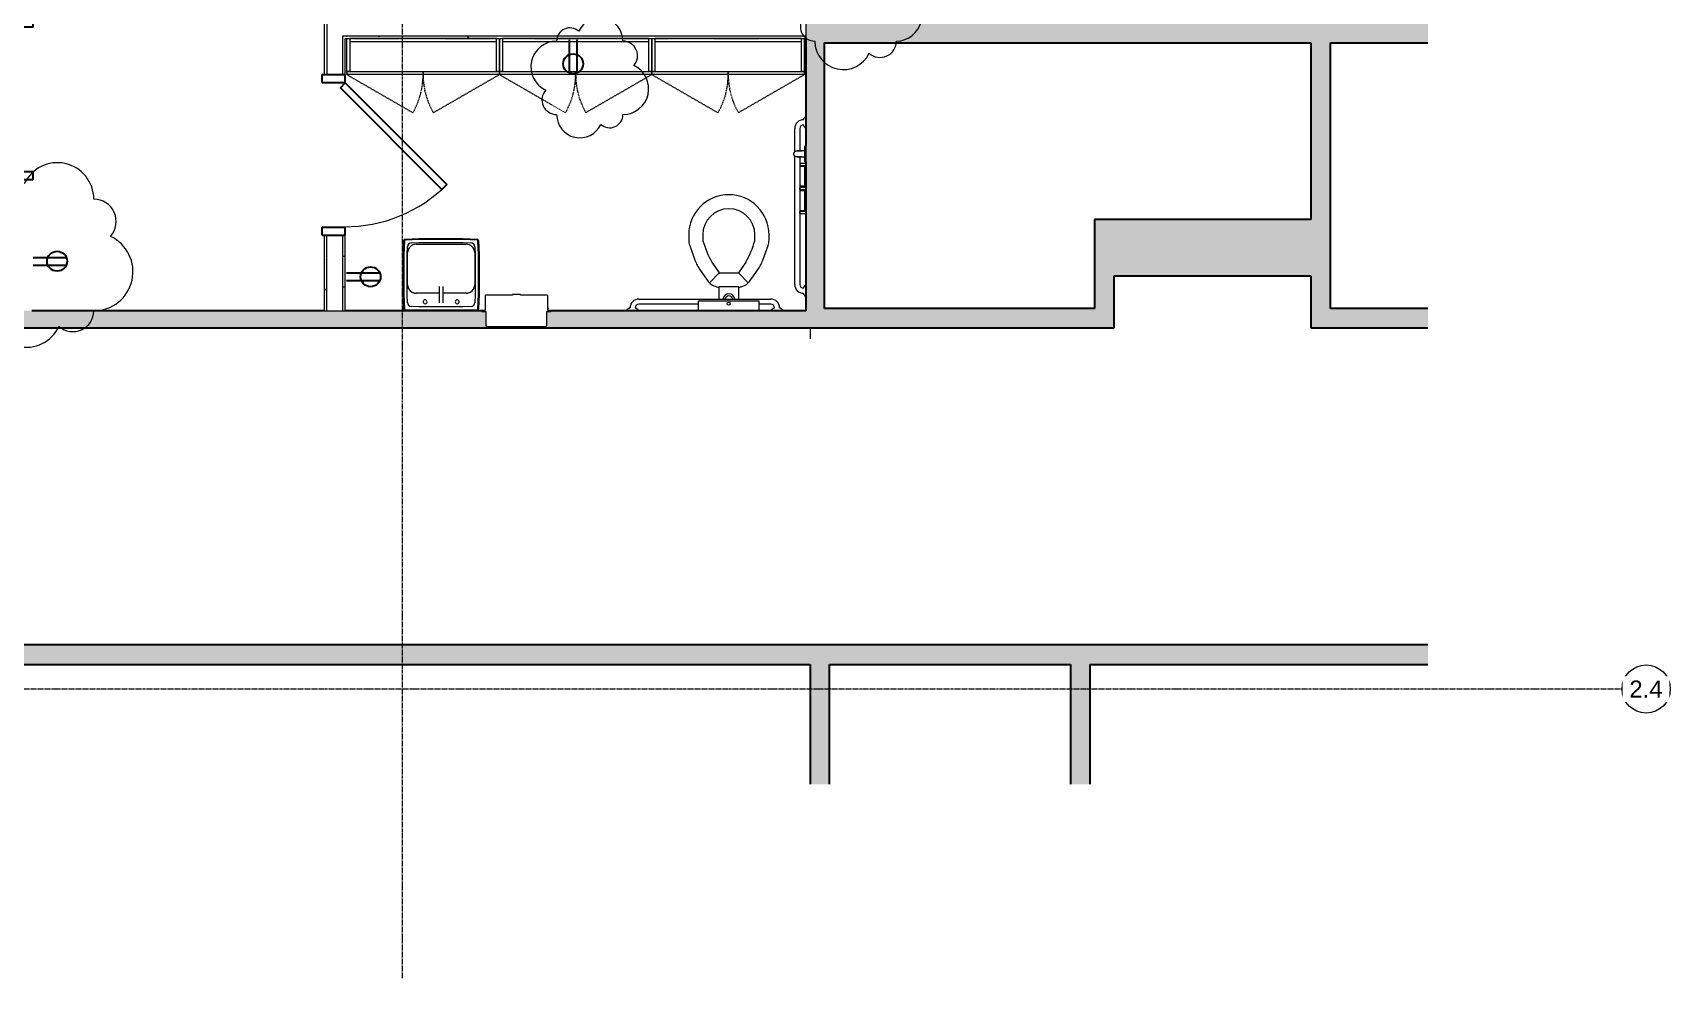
# Model space of a CAD drawing. Header units: inches. Extents: x -610 to 219, y 1022 to 1725.
# Drawn here: x -188.5 to 219.3, y 1021.9 to 1257.6 of the extents above; entities that cross this region are included whole.
import ezdxf

# ---------------------------------------------------------------- set-up
doc = ezdxf.new("R2010")
doc.units = ezdxf.units.IN
doc.header["$MEASUREMENT"] = 0
for name, pattern in [('Dash', [0.25, 0.125, -0.125]), ('Grid Line 1_2_', [0.875, 0.5, -0.125, 0.125, -0.125]), ('Hidden', [0.28125, 0.1875, -0.09375])]:
    doc.linetypes.add(name, pattern=pattern)
for name, color, linetype, lineweight in [('A-ANNO-NOTE', 131, 'Continuous', 9), ('A-DETL', 90, 'Continuous', 9), ('A-DOOR', 31, 'Continuous', 18), ('A-DOOR-FRAM', 31, 'Continuous', 30), ('A-WALL', 113, 'Continuous', 18), ('A-WALL-PATT', 111, 'Continuous', 18), ('G-ANNO-REVC', 71, 'Continuous', 9), ('I-FURN', 30, 'Continuous', 9), ('I-WALL', 2, 'Continuous', 18), ('P-SANR-FIXT', 6, 'Continuous', 9), ('Q-CASE', 31, 'Continuous', 9), ('Q-CASE-HDLN', 31, 'Dash', 9), ('Q-SPCQ', 91, 'Continuous', 9), ('S-GRID', 1, 'Continuous', 9), ('S-GRID-IDEN', 1, 'Continuous', 9)]:
    doc.layers.add(name, color=color, linetype=linetype, lineweight=lineweight)
doc.styles.add('Swis721 Lt BT', font='swissl.ttf', dxfattribs={"height": 4.257319})
pattern_1 = [(0, (0, 0), (15.36, 3.84), [0.634, -10.886, 0.634, -10.886, -61.44]), (0, (0, 0), (15.36, 3.84), [-23.04, 0.634, -22.406, 0.634, -10.886, -26.88]), (0, (0, 0), (15.36, 3.84), [-57.6, 0.634, -7.046, 0.634, -18.566]), (120, (5.76, 1.92), (-11.005538, 11.38215), [0.634, -10.886, 0.634, -10.886, -61.44]), (120, (5.76, 1.92), (-11.005538, 11.38215), [-23.04, 0.634, -22.406, 0.634, -10.886, -26.88]), (120, (5.76, 1.92), (-11.005538, 11.38215), [-57.6, 0.634, -7.046, 0.634, -18.566]), (240, (7.68, 9.6), (-4.354462, -15.22215), [0.634, -10.886, 0.634, -10.886, -61.44]), (240, (7.68, 9.6), (-4.354462, -15.22215), [-23.04, 0.634, -22.406, 0.634, -10.886, -26.88]), (240, (7.68, 9.6), (-4.354462, -15.22215), [-57.6, 0.634, -7.046, 0.634, -18.566])]

# ---------------------------------------------------------------- blocks, each defined once
blk = doc.blocks.new('Single Flush - OTJ_SOLIDFLUSH_ALUM-4831629-FIRST FLOOR POWER _ SIGNAL')
at = {"layer": 'A-DOOR', "lineweight": 30}
for p, q in [((-8.65, -26.71), (16.67, -1.39)), ((17.91, -2.62), (-7.42, -27.95)), ((16.67, -1.39), (17.91, -2.62)), ((-7.42, -27.95), (-8.65, -26.71))]:
    blk.add_line(p, q, dxfattribs=at)
at = {"layer": 'A-DOOR', "lineweight": 9}
blk.add_arc((17.91, -2.62), 35.81, 179.5, 225, dxfattribs=at)
at = {"layer": 'A-DOOR-FRAM'}
for p, q in [((-20, 3.12), (-20, -2.62)), ((-20, 3.12), (-18, 3.12)), ((-18, 3.12), (-18, -2.62)), ((18, 3.12), (18, -2.62)), ((18, 3.12), (20, 3.12)), ((20, 3.12), (20, -2.62)), ((-20, -2.62), (-18, -2.62)), ((18, -2.62), (20, -2.62))]:
    blk.add_line(p, q, dxfattribs=at)
blk = doc.blocks.new('Single Flush - OTJ_SOLIDFLUSH_ALUM-4815211-FIRST FLOOR POWER _ SIGNAL')
at = {"layer": 'A-DOOR', "lineweight": 30}
for p, q in [((16.15625, 38.5), (16.15625, 2.6875)), ((17.90625, 38.5), (16.15625, 38.5)), ((17.90625, 2.6875), (17.90625, 38.5)), ((16.15625, 2.6875), (17.90625, 2.6875))]:
    blk.add_line(p, q, dxfattribs=at)
at = {"layer": 'A-DOOR', "lineweight": 9}
blk.add_arc((17.90625, 2.6875), 35.8125, 90, 180.5, dxfattribs=at)
at = {"layer": 'A-DOOR-FRAM'}
for p, q in [((-20, -3.0625), (-20, 2.6875)), ((-20, 2.6875), (-18, 2.6875)), ((-18, -3.0625), (-18, 2.6875)), ((18.000004, -3.0625), (18.000004, 2.6875)), ((18.000004, 2.6875), (20.000004, 2.6875)), ((20.000004, -3.0625), (20.000004, 2.6875)), ((-20, -3.0625), (-18, -3.0625)), ((18.000004, -3.0625), (20.000004, -3.0625))]:
    blk.add_line(p, q, dxfattribs=at)
blk = doc.blocks.new('P-Grab_Bar-42in - 42 INCH-3757786-FIRST FLOOR POWER _ SIGNAL')
at = {"layer": 'I-FURN'}
for p, q in [((3.43, 1235.92), (3.43, 1235.99)), ((3.9, 1236.69), (4.04, 1236.69)), ((1.25, 1227.91), (1.25, 1233.72)), ((2.52, 1233.71), (2.52, 1228.16)), ((3.43, 1234.58), (3.43, 1234.65)), ((4.04, 1233.89), (3.9, 1233.89)), ((1.25, 1194.86), (1.25, 1226.91)), ((2.52, 1226.66), (2.52, 1194.86)), ((3.43, 1193.92), (3.43, 1193.99)), ((3.43, 1192.58), (3.43, 1192.65)), ((3.9, 1194.69), (4.04, 1194.69)), ((4.04, 1191.89), (3.9, 1191.89))]:
    blk.add_line(p, q, dxfattribs=at)
for centre, radius, start, end in [((3.46, 1233.71), 2.21, 90.8636, 179.8856), ((3.46, 1235.99), 0.0327, 122.2704, 183.2464), ((3.3, 1236.24), 0.259, 302.2704, 359.7352), ((3.66, 1236.25), 0.0983, 122.1818, 187.8257), ((3.58, 1236.43), 0.0998, 286.0161, 349.9895), ((3.78, 1236.41), 0.0975, 119.154, 180.8489), ((3.71, 1236.59), 0.0984, 282.9565, 357.0456), ((3.9, 1236.59), 0.0934, 90, 182.0008), ((3.47, 1233.7), 0.946, 92.3393, 179.6607), ((3.46, 1234.58), 0.0327, 176.7675, 237.7339), ((3.3, 1234.33), 0.259, 0.2661, 57.7339), ((3.66, 1234.32), 0.0983, 172.1794, 237.8206), ((3.58, 1234.14), 0.0998, 10.0117, 73.9883), ((3.78, 1234.16), 0.0975, 179.1532, 240.8468), ((3.71, 1233.98), 0.0984, 2.955, 77.045), ((3.9, 1233.98), 0.0934, 178, 270), ((3.46, 1194.86), 2.21, 180, 269.1445), ((3.47, 1194.87), 0.946, 180.5765, 267.6589), ((3.46, 1193.99), 0.0327, 122.2602, 183.2136), ((3.46, 1192.58), 0.0327, 176.7864, 237.7398), ((3.3, 1194.24), 0.259, 302.2602, 359.7322), ((3.3, 1192.33), 0.259, 0.2678, 57.7398), ((3.66, 1194.25), 0.0983, 122.176, 187.8138), ((3.66, 1192.32), 0.0983, 172.1862, 237.824), ((3.58, 1194.43), 0.0998, 286.0057, 349.9867), ((3.58, 1192.14), 0.0998, 10.0133, 73.9943), ((3.78, 1194.41), 0.0975, 119.1521, 180.844), ((3.78, 1192.16), 0.0975, 179.156, 240.8479), ((3.71, 1194.59), 0.0984, 282.9529, 357.0442), ((3.71, 1191.98), 0.0984, 2.9558, 77.0471), ((3.9, 1194.59), 0.0934, 90, 181.9989), ((3.9, 1191.98), 0.0934, 178.0011, 270)]:
    blk.add_arc(centre, radius, start, end, dxfattribs=at)
blk = doc.blocks.new('P-Grab_Bar-36in - 36 INCH-3759717-FIRST FLOOR POWER _ SIGNAL')
at = {"layer": 'I-FURN'}
for p, q in [((-37.56, 1191.2), (-4.71, 1191.2)), ((-40.54, 1188.41), (-40.54, 1188.55)), ((-37.74, 1188.41), (-40.54, 1188.41)), ((-39.84, 1189.02), (-39.77, 1189.02)), ((-38.5, 1189.02), (-38.43, 1189.02)), ((-37.74, 1188.55), (-37.74, 1188.41)), ((-22.69, 1189.93), (-37.56, 1189.93)), ((-4.71, 1189.93), (-7.69, 1189.93)), ((-4.54, 1188.41), (-4.54, 1188.55)), ((-1.74, 1188.41), (-4.54, 1188.41)), ((-3.84, 1189.02), (-3.77, 1189.02)), ((-2.5, 1189.02), (-2.43, 1189.02)), ((-1.74, 1188.55), (-1.74, 1188.41))]:
    blk.add_line(p, q, dxfattribs=at)
for centre, radius, start, end in [((-37.56, 1188.99), 2.21, 90, 179.1445), ((-4.71, 1188.99), 2.21, 0.8636, 89.8856), ((-40.44, 1188.55), 0.0934, 88.0011, 180), ((-40.44, 1188.74), 0.0984, 272.9558, 347.0471), ((-40.26, 1188.67), 0.0975, 89.156, 150.8479), ((-40.28, 1188.87), 0.0998, 280.0133, 343.9943), ((-40.1, 1188.79), 0.0983, 82.1862, 147.824), ((-40.09, 1189.14), 0.259, 270.2678, 327.7398), ((-39.84, 1188.99), 0.0327, 86.7864, 147.7398), ((-37.55, 1188.98), 0.946, 90.5765, 177.6589), ((-38.43, 1188.99), 0.0327, 32.2602, 93.2136), ((-38.18, 1189.14), 0.259, 212.2602, 269.7322), ((-38.17, 1188.79), 0.0983, 32.176, 97.8138), ((-37.99, 1188.87), 0.0998, 196.0057, 259.9867), ((-38.01, 1188.67), 0.0975, 29.1521, 90.844), ((-37.83, 1188.74), 0.0984, 192.9529, 267.0442), ((-37.83, 1188.55), 0.0934, 0, 91.9989), ((-4.72, 1188.98), 0.946, 2.3393, 89.6607), ((-4.44, 1188.55), 0.0934, 88, 180), ((-4.44, 1188.74), 0.0984, 272.955, 347.045), ((-4.26, 1188.67), 0.0975, 89.1532, 150.8468), ((-4.28, 1188.87), 0.0998, 280.0117, 343.9883), ((-4.1, 1188.79), 0.0983, 82.1794, 147.8206), ((-4.09, 1189.14), 0.259, 270.2661, 327.7339), ((-3.84, 1188.99), 0.0327, 86.7675, 147.7339), ((-2.43, 1188.99), 0.0327, 32.2704, 93.2464), ((-2.18, 1189.14), 0.259, 212.2704, 269.7352), ((-2.17, 1188.79), 0.0983, 32.1818, 97.8257), ((-1.99, 1188.87), 0.0998, 196.0161, 259.9895), ((-2.01, 1188.67), 0.0975, 29.154, 90.8489), ((-1.83, 1188.74), 0.0984, 192.9565, 267.0456), ((-1.83, 1188.55), 0.0934, 0, 92.0008)]:
    blk.add_arc(centre, radius, start, end, dxfattribs=at)
blk = doc.blocks.new('P-Seat_Cover_Dispenser - P-Seat_Cover_Dispenser-2689002-FIRST FLOOR POWER _ SIGNAL')
at = {"layer": 'P-SANR-FIXT'}
for p, q in [((-22.69, 1188.41), (-22.69, 1190.79)), ((-22.69, 1190.79), (-7.69, 1190.79)), ((-7.69, 1188.41), (-22.69, 1188.41)), ((-7.69, 1190.79), (-7.69, 1188.41))]:
    blk.add_line(p, q, dxfattribs=at)
blk.add_ellipse((-15.18, 1190.06), major_axis=(-0.391, 0), ratio=0.967919, dxfattribs=at)
blk = doc.blocks.new('P-Recessed Trash and Paper Towel Dispenser - Small_Receptacle-2830693-FIRST FLOOR POWER _ SIGNAL')
at = {"layer": 'Q-SPCQ'}
for p, q in [((-75.87, 1192.03), (-75.87, 1188.41)), ((-69.06, 1192.16), (-75.74, 1192.16)), ((-68.37, 1192.37), (-69.06, 1192.37)), ((-69.06, 1192.37), (-69.06, 1192.16)), ((-68.37, 1192.32), (-68.37, 1192.37)), ((-68.14, 1192.32), (-68.37, 1192.32)), ((-67.98, 1192.37), (-68.14, 1192.37)), ((-68.14, 1192.37), (-68.14, 1192.32)), ((-67.98, 1192.32), (-67.98, 1192.37)), ((-67.75, 1192.32), (-67.98, 1192.32)), ((-67.06, 1192.37), (-67.75, 1192.37)), ((-67.75, 1192.37), (-67.75, 1192.32)), ((-67.06, 1192.16), (-67.06, 1192.37)), ((-60.38, 1192.16), (-67.06, 1192.16)), ((-60.25, 1189.59), (-60.25, 1192.03)), ((-75.87, 1188.41), (-76.69, 1188.41)), ((-76.69, 1188.41), (-76.69, 1188.19)), ((-76.63, 1188.13), (-75.71, 1188.13)), ((-75.71, 1188.13), (-75.71, 1184.72)), ((-60.46, 1184.72), (-60.46, 1188.13)), ((-60.46, 1188.13), (-59.5, 1188.13)), ((-60.22, 1189.59), (-60.25, 1189.59)), ((-60.25, 1188.41), (-60.25, 1188.58)), ((-60.25, 1188.58), (-60.22, 1188.58)), ((-59.44, 1188.41), (-60.25, 1188.41)), ((-60.22, 1188.97), (-60.22, 1189.59)), ((-60.09, 1188.97), (-60.22, 1188.97)), ((-60.22, 1188.58), (-60.22, 1188.87)), ((-60.22, 1188.87), (-60.09, 1188.87)), ((-60.09, 1188.87), (-60.09, 1188.97)), ((-59.44, 1188.19), (-59.44, 1188.41)), ((-75.4, 1184.41), (-60.77, 1184.41))]:
    blk.add_line(p, q, dxfattribs=at)
for centre, radius, start, end in [((-75.74, 1192.03), 0.136, 93.009, 180), ((-60.38, 1192.03), 0.129, 357.0334, 90), ((-76.63, 1188.19), 0.0593, 180, 270), ((-59.5, 1188.19), 0.0589, 270, 0), ((-75.4, 1184.72), 0.311, 180, 270), ((-60.77, 1184.72), 0.31, 270, 0)]:
    blk.add_arc(centre, radius, start, end, dxfattribs=at)
blk = doc.blocks.new('P-Sink-Rectangular - PSR1918-3060176-FIRST FLOOR POWER _ SIGNAL')
at = {"layer": 'P-SANR-FIXT'}
for p, q in [((-9.5, 4.97), (-9.34, 8.49)), ((-9.13, 8.48), (-9.28, 4.96)), ((-8.99, 8.84), (-5.52, 9)), ((-5.51, 8.78), (-8.98, 8.63)), ((-5.52, 9), (-5.51, 8.78)), ((5.51, 8.78), (-5.51, 8.78)), ((5.52, 9), (5.51, 8.78)), ((8.98, 8.63), (5.51, 8.78)), ((5.52, 9), (8.99, 8.84)), ((9.28, 4.96), (9.13, 8.48)), ((9.34, 8.49), (9.5, 4.97)), ((-9.5, 4.97), (-9.28, 4.96)), ((-9.5, -4.97), (-9.5, 4.97)), ((-9.28, 4.96), (-9.28, -4.96)), ((-8.5, 5.01), (-8.42, 6.97)), ((-8.5, -5.01), (-8.5, 5.01)), ((-7.47, 7.92), (-5.51, 8)), ((-6.25, 4.6), (-0.49, 4.6)), ((-6.25, 4.6), (-0.49, 4.6)), ((-5.51, 8), (5.51, 8)), ((0.48, 4.6), (6.25, 4.6)), ((0.48, 4.6), (6.25, 4.6)), ((5.51, 8), (7.47, 7.92)), ((8.42, 6.97), (8.5, 5.01)), ((8.5, 5.01), (8.5, -5.01)), ((9.5, 4.97), (9.28, 4.96)), ((9.28, -4.96), (9.28, 4.96)), ((9.5, 4.97), (9.5, -4.97)), ((-8.35, -5.5), (-8.35, 2.5)), ((-8.35, -5.5), (-8.35, 2.5)), ((8.35, 2.5), (8.35, -5.5)), ((8.35, 2.5), (8.35, -5.5)), ((-9.5, -4.97), (-9.28, -4.96)), ((-9.34, -8.49), (-9.5, -4.97)), ((-9.28, -4.96), (-9.13, -8.48)), ((-8.42, -6.97), (-8.5, -5.01)), ((-5.51, -8), (-7.47, -7.92)), ((6.25, -7.6), (-6.25, -7.6)), ((6.25, -7.6), (-6.25, -7.6)), ((5.51, -8), (-5.51, -8)), ((7.47, -7.92), (5.51, -8)), ((8.5, -5.01), (8.42, -6.97)), ((9.13, -8.48), (9.28, -4.96)), ((9.5, -4.97), (9.28, -4.96)), ((9.5, -4.97), (9.34, -8.49)), ((-5.52, -9), (-8.99, -8.84)), ((-8.98, -8.63), (-5.51, -8.78)), ((-5.52, -9), (-5.51, -8.78)), ((5.52, -9), (-5.52, -9)), ((-5.51, -8.78), (5.51, -8.78)), ((5.51, -8.78), (8.98, -8.63)), ((5.52, -9), (5.51, -8.78)), ((8.99, -8.84), (5.52, -9))]:
    blk.add_line(p, q, dxfattribs=at)
at = {"layer": 'P-SANR-FIXT', "flags": 128}
for points in [[(-0.5, 6.97), (-0.5, 6.97), (-0.5, 6.96), (-0.5, 6.95), (-0.5, 6.94), (-0.5, 6.93), (-0.5, 6.91), (-0.5, 6.89), (-0.5, 6.87), (-0.5, 6.84), (-0.5, 6.81), (-0.5, 6.78), (-0.5, 6.74), (-0.5, 6.7), (-0.5, 6.66), (-0.5, 6.62), (-0.5, 6.57), (-0.5, 6.52), (-0.5, 6.47), (-0.5, 6.42), (-0.5, 6.36), (-0.5, 6.3), (-0.5, 6.24), (-0.5, 6.18), (-0.5, 6.11), (-0.5, 6.05), (-0.5, 5.98), (-0.5, 5.91), (-0.5, 5.84), (-0.5, 5.77), (-0.5, 5.69), (-0.5, 5.62), (-0.5, 5.54), (-0.5, 5.46), (-0.5, 5.39), (-0.5, 5.31), (-0.5, 5.23), (-0.5, 5.15), (-0.5, 5.07), (-0.5, 4.99), (-0.5, 4.91), (-0.5, 4.83), (-0.5, 4.75), (-0.5, 4.67), (-0.5, 4.59), (-0.5, 4.51), (-0.5, 4.44), (-0.5, 4.36), (-0.5, 4.28), (-0.5, 4.21), (-0.5, 4.13), (-0.5, 4.06), (-0.5, 3.99), (-0.5, 3.92), (-0.5, 3.86), (-0.5, 3.79), (-0.5, 3.73), (-0.5, 3.66), (-0.5, 3.61), (-0.5, 3.55), (-0.5, 3.49), (-0.5, 3.44), (-0.5, 3.39), (-0.5, 3.34), (-0.5, 3.3), (-0.5, 3.25), (-0.5, 3.21), (-0.5, 3.18), (-0.5, 3.14), (-0.5, 3.11), (-0.5, 3.08), (-0.5, 3.06), (-0.5, 3.04), (-0.5, 3.02), (-0.5, 3), (-0.5, 2.99), (-0.5, 2.98), (-0.5, 2.97), (-0.5, 2.97), (-0.5, 2.97)], [(0.5, 2.97), (0.5, 2.97), (0.5, 2.97), (0.5, 2.98), (0.5, 2.99), (0.5, 3.01), (0.5, 3.02), (0.5, 3.05), (0.5, 3.07), (0.5, 3.1), (0.5, 3.13), (0.5, 3.16), (0.5, 3.19), (0.5, 3.23), (0.5, 3.27), (0.5, 3.32), (0.5, 3.36), (0.5, 3.41), (0.5, 3.46), (0.5, 3.52), (0.5, 3.57), (0.5, 3.63), (0.5, 3.69), (0.5, 3.76), (0.5, 3.82), (0.5, 3.89), (0.5, 3.95), (0.5, 4.02), (0.5, 4.1), (0.5, 4.17), (0.5, 4.24), (0.5, 4.32), (0.5, 4.39), (0.5, 4.47), (0.5, 4.55), (0.5, 4.63), (0.5, 4.71), (0.5, 4.79), (0.5, 4.87), (0.5, 4.95), (0.5, 5.03), (0.5, 5.11), (0.5, 5.19), (0.5, 5.26), (0.5, 5.34), (0.5, 5.42), (0.5, 5.5), (0.5, 5.58), (0.5, 5.65), (0.5, 5.73), (0.5, 5.8), (0.5, 5.87), (0.5, 5.94), (0.5, 6.01), (0.5, 6.08), (0.5, 6.14), (0.5, 6.21), (0.5, 6.27), (0.5, 6.33), (0.5, 6.39), (0.5, 6.44), (0.5, 6.49), (0.5, 6.55), (0.5, 6.59), (0.5, 6.64), (0.5, 6.68), (0.5, 6.72), (0.5, 6.76), (0.5, 6.79), (0.5, 6.82), (0.5, 6.85), (0.5, 6.88), (0.5, 6.9), (0.5, 6.92), (0.5, 6.93), (0.5, 6.95), (0.5, 6.96), (0.5, 6.96), (0.5, 6.97), (0.5, 6.97)]]:
    blk.add_lwpolyline(points, dxfattribs=at)
at = {"layer": 'P-SANR-FIXT'}
for centre, radius, start, end in [((-8.97, 8.47), 0.371, 92.5667, 177.4333), ((-8.97, 8.47), 0.156, 92.5667, 177.4333), ((8.97, 8.47), 0.156, 2.5667, 87.4333), ((8.97, 8.47), 0.371, 2.5667, 87.4333), ((-7.42, 6.92), 0.995, 92.5667, 177.4333), ((-6.25, 2.5), 2.1, 90, 180), ((-6.25, 2.5), 2.1, 90, 180), ((-6.25, 2.5), 2.1, 115.0288, 154.9712), ((-6.25, 2.5), 2.1, 90, 109.9712), ((-4, 6.75), 0.5, 360, 180), ((-4, 6.75), 0.5, 180, 360), ((4, 6.75), 0.5, 360, 180), ((4, 6.75), 0.5, 180, 360), ((6.25, 2.5), 2.1, 70.0288, 90), ((6.25, 2.5), 2.1, 0, 90), ((6.25, 2.5), 2.1, 0, 90), ((6.25, 2.5), 2.1, 25.0288, 64.9712), ((7.42, 6.92), 0.995, 2.5667, 87.4333), ((-6.25, 2.5), 2.1, 160.0288, 180), ((6.25, 2.5), 2.1, 0, 19.9712), ((-7.42, -6.92), 0.995, 182.5667, 267.4333), ((-6.25, -5.5), 2.1, 180, 199.9712), ((-6.25, -5.5), 2.1, 180, 270), ((-6.25, -5.5), 2.1, 180, 270), ((-6.25, -5.5), 2.1, 205.0288, 244.9712), ((-6.25, -5.5), 2.1, 250.0288, 270), ((6.25, -5.5), 2.1, 270, 360), ((6.25, -5.5), 2.1, 270, 360), ((6.25, -5.5), 2.1, 270, 289.9712), ((6.25, -5.5), 2.1, 295.0288, 334.9712), ((7.42, -6.92), 0.995, 272.5667, 357.4333), ((6.25, -5.5), 2.1, 340.0288, 360), ((-8.97, -8.47), 0.371, 182.5667, 267.4333), ((-8.97, -8.47), 0.156, 182.5667, 267.4333), ((8.97, -8.47), 0.156, 272.5667, 357.4333), ((8.97, -8.47), 0.371, 272.5667, 357.4333)]:
    blk.add_arc(centre, radius, start, end, dxfattribs=at)
blk = doc.blocks.new('P-Toilet-Commercial-Wall-2D - 15_ Seat Height-4829282-FIRST FLOOR POWER _ SIGNAL')
at = {"layer": 'P-SANR-FIXT'}
for p, q in [((5.94, 21.06), (5.94, 19.77)), ((9.44, 21.06), (9.44, 19.77)), ((22.44, 19.77), (22.44, 21.06)), ((25.94, 19.77), (25.94, 21.06)), ((6.18, 18.4), (7.5, 14.79)), ((24.38, 14.79), (25.7, 18.4)), ((8.82, 12.24), (10.6, 9.7)), ((11.69, 14.25), (13.56, 11.58)), ((20.19, 14.25), (18.32, 11.58)), ((21.28, 9.7), (23.06, 12.24)), ((13.56, 11.58), (11.1, 9.12)), ((13.56, 11.58), (18.32, 11.58)), ((18.32, 11.58), (20.78, 9.12)), ((12.84, 8.13), (13.44, 7.97)), ((13.44, 7.97), (13.44, 8.08)), ((18.44, 8.08), (13.44, 8.08)), ((13.44, 7.97), (13.44, 5.04)), ((18.44, 7.97), (19.04, 8.13)), ((19.04, 8.13), (18.44, 7.97)), ((18.44, 7.97), (18.44, 8.08)), ((18.44, 5.04), (18.44, 7.97)), ((13.44, 2.25), (13.44, 2.12)), ((14.94, 2.25), (14.94, 2.12)), ((16.94, 2.25), (16.94, 2.12)), ((18.44, 2.12), (18.44, 2.25))]:
    blk.add_line(p, q, dxfattribs=at)
for centre, radius, start, end in [((15.94, 21.06), 10, 90, 180), ((15.94, 21.06), 10, 360, 90), ((15.94, 21.06), 6.5, 360, 180), ((9.94, 19.77), 4, 180, 200), ((10.18, 19.81), 0.744, 183.3007, 196.6993), ((36.79, 27.79), 28.52, 196.6993, 208.3573), ((-4.91, 27.79), 28.52, 331.6427, 343.3007), ((21.7, 19.81), 0.744, 343.3007, 356.6993), ((21.94, 19.77), 4, 340, 360), ((17.83, 18.55), 11, 200, 215), ((14.05, 18.55), 11, 325, 340), ((13.88, 12), 4, 215, 255), ((18.01, 12), 4, 285, 325), ((15.94, 4.84), 1.5, 8.0833, 171.9167), ((15.94, 4.84), 1, 12.5986, 167.4014)]:
    blk.add_arc(centre, radius, start, end, dxfattribs=at)
blk = doc.blocks.new('CW Cupbd Ohead - 23_5_h x 13 7_8_d - 2 Doors - No Handle - 1 Shelf-4831415-FIRST FLOOR POWER _ SIGNAL')
at = {"layer": 'Q-CASE'}
for p, q in [((2, -2.36), (2.75, -2.36)), ((2, -10.57), (2, -2.36)), ((2.75, -2.36), (2.75, -10.57)), ((39.25, -2.36), (2.75, -2.36)), ((2.75, -3.11), (39.25, -3.11)), ((39.25, -2.36), (40, -2.36)), ((39.25, -10.57), (39.25, -2.36)), ((40, -10.57), (40, -2.36)), ((2, -10.57), (21, -10.57)), ((2, -10.57), (2, -11.36)), ((2.75, -10.57), (2, -10.57)), ((21, -11.36), (2, -11.36)), ((21, -11.36), (21, -10.57)), ((21, -10.57), (40, -10.57)), ((21, -10.57), (21, -11.36)), ((40, -11.36), (21, -11.36)), ((40, -10.57), (39.25, -10.57)), ((40, -11.36), (40, -10.57))]:
    blk.add_line(p, q, dxfattribs=at)
at = {"layer": 'Q-CASE', "linetype": 'Hidden'}
for p, q in [((2, -11.36), (18.45, -20.86)), ((40, -11.36), (23.54, -20.86))]:
    blk.add_line(p, q, dxfattribs=at)
for centre, start, end in [((2, -11.36), 330, 0.5), ((40, -11.36), 179.5, 210)]:
    blk.add_arc(centre, 19, start, end, dxfattribs=at)
at = {"layer": 'Q-CASE-HDLN'}
for p, q in [((2, -11.36), (2, -2.36)), ((2, -2.36), (40, -2.36)), ((40, -2.36), (40, -11.36)), ((40, -11.36), (2, -11.36))]:
    blk.add_line(p, q, dxfattribs=at)
blk = doc.blocks.new('P-Grab_Bar_18in_Vertical - 18 INCH-3762424-FIRST FLOOR POWER _ SIGNAL')
at = {"layer": 'P-SANR-FIXT'}
for p, q in [((-2, 0.25), (-2, 0)), ((-2, 0.25), (-2, 0)), ((-1.95, 0.25), (0, 0.25)), ((-1.95, 0.25), (-1.95, 0.25)), ((-0.75, 1), (-0.75, 0.25)), ((-0.75, 1), (-0.75, 0.25)), ((0, 0.25), (1.95, 0.25)), ((0.75, 0.25), (0.75, 1)), ((0.75, 0.25), (0.75, 1)), ((1.95, 0.25), (1.95, 0.25)), ((2, 0), (2, 0.25)), ((2, 0), (2, 0.25)), ((0, 0), (-1.95, 0)), ((1.95, 0), (0, 0))]:
    blk.add_line(p, q, dxfattribs=at)
at = {"layer": 'P-SANR-FIXT', "flags": 128}
for points in [[(-0.75, 2.25), (-0.75, 2.28), (-0.75, 2.31), (-0.74, 2.34), (-0.74, 2.37), (-0.74, 2.4), (-0.73, 2.43), (-0.72, 2.46), (-0.71, 2.49), (-0.7, 2.51), (-0.69, 2.54), (-0.68, 2.57), (-0.67, 2.6), (-0.65, 2.62), (-0.64, 2.65), (-0.62, 2.67), (-0.6, 2.7)], [(-0.75, 2.25), (-0.75, 2.25), (-0.75, 2.25), (-0.75, 2.24), (-0.75, 2.23), (-0.75, 2.23), (-0.75, 2.21), (-0.75, 2.2), (-0.75, 2.19), (-0.75, 2.17), (-0.75, 2.15), (-0.75, 2.13), (-0.75, 2.11), (-0.75, 2.08), (-0.75, 2.06), (-0.75, 2.03), (-0.75, 2), (-0.75, 1.97), (-0.75, 1.94), (-0.75, 1.91), (-0.75, 1.87), (-0.75, 1.83), (-0.75, 1.8), (-0.75, 1.76), (-0.75, 1.72), (-0.75, 1.68), (-0.75, 1.63), (-0.75, 1.59), (-0.75, 1.54), (-0.75, 1.5), (-0.75, 1.45), (-0.75, 1.41), (-0.75, 1.36), (-0.75, 1.31), (-0.75, 1.26), (-0.75, 1.21), (-0.75, 1.16), (-0.75, 1.11), (-0.75, 1.06), (-0.75, 1.01), (-0.75, 1)], [(-0.75, 2.05), (-0.75, 2.08), (-0.75, 2.1), (-0.75, 2.13), (-0.75, 2.15), (-0.75, 2.17), (-0.75, 2.18), (-0.75, 2.2), (-0.75, 2.21), (-0.75, 2.22), (-0.75, 2.23), (-0.75, 2.24), (-0.75, 2.24), (-0.75, 2.25), (-0.75, 2.25), (-0.75, 2.25)], [(-0.75, 1.3), (-0.75, 1.35), (-0.75, 1.39), (-0.75, 1.44), (-0.75, 1.49), (-0.75, 1.53), (-0.75, 1.58), (-0.75, 1.62), (-0.75, 1.66), (-0.75, 1.71), (-0.75, 1.75), (-0.75, 1.79), (-0.75, 1.82), (-0.75, 1.86)], [(-0.75, 1), (-0.75, 1.05), (-0.75, 1.1), (-0.75, 1.15), (-0.75, 1.2), (-0.75, 1.25), (-0.75, 1.3)], [(-0.58, 2.72), (-0.56, 2.74), (-0.54, 2.77), (-0.52, 2.79), (-0.5, 2.81), (-0.48, 2.83), (-0.45, 2.85), (-0.43, 2.86), (-0.41, 2.88), (-0.38, 2.9), (-0.35, 2.91), (-0.33, 2.93), (-0.3, 2.94), (-0.27, 2.95), (-0.24, 2.96), (-0.22, 2.97), (-0.19, 2.98), (-0.16, 2.98), (-0.13, 2.99), (-0.1, 2.99), (-0.07, 3), (-0.04, 3), (-0.01, 3)], [(0, 3), (0.03, 3), (0.06, 3), (0.09, 2.99), (0.12, 2.99), (0.15, 2.99), (0.18, 2.98), (0.21, 2.97), (0.24, 2.96), (0.26, 2.95), (0.29, 2.94), (0.32, 2.93), (0.35, 2.92), (0.37, 2.9), (0.4, 2.89), (0.42, 2.87), (0.45, 2.85), (0.47, 2.83), (0.49, 2.81), (0.52, 2.79), (0.54, 2.77), (0.56, 2.75), (0.58, 2.73)], [(0.6, 2.7), (0.61, 2.68), (0.63, 2.66), (0.65, 2.63), (0.66, 2.6), (0.68, 2.58), (0.69, 2.55), (0.7, 2.52), (0.71, 2.49), (0.72, 2.47), (0.73, 2.44), (0.73, 2.41), (0.74, 2.38), (0.74, 2.35), (0.75, 2.32), (0.75, 2.29), (0.75, 2.26), (0.75, 2.25)], [(0.75, 1), (0.75, 1.05), (0.75, 1.1), (0.75, 1.15), (0.75, 1.2), (0.75, 1.25), (0.75, 1.3), (0.75, 1.35), (0.75, 1.39), (0.75, 1.44), (0.75, 1.49), (0.75, 1.53), (0.75, 1.58), (0.75, 1.62), (0.75, 1.66), (0.75, 1.71), (0.75, 1.75), (0.75, 1.79), (0.75, 1.82), (0.75, 1.86), (0.75, 1.9), (0.75, 1.93), (0.75, 1.96), (0.75, 1.99), (0.75, 2.02), (0.75, 2.05), (0.75, 2.08), (0.75, 2.1), (0.75, 2.13), (0.75, 2.15), (0.75, 2.17), (0.75, 2.18), (0.75, 2.2), (0.75, 2.21), (0.75, 2.22), (0.75, 2.23), (0.75, 2.24), (0.75, 2.24), (0.75, 2.25), (0.75, 2.25), (0.75, 2.25)], [(0.75, 2.25), (0.75, 2.25), (0.75, 2.25), (0.75, 2.24), (0.75, 2.23), (0.75, 2.23), (0.75, 2.21), (0.75, 2.2), (0.75, 2.19), (0.75, 2.17), (0.75, 2.15), (0.75, 2.13), (0.75, 2.11), (0.75, 2.08), (0.75, 2.06), (0.75, 2.03), (0.75, 2), (0.75, 1.97), (0.75, 1.94), (0.75, 1.91), (0.75, 1.87), (0.75, 1.83), (0.75, 1.8), (0.75, 1.76), (0.75, 1.72), (0.75, 1.68), (0.75, 1.63), (0.75, 1.59), (0.75, 1.54), (0.75, 1.5), (0.75, 1.45), (0.75, 1.41), (0.75, 1.36), (0.75, 1.31)], [(0.75, 1.3), (0.75, 1.26), (0.75, 1.21), (0.75, 1.16), (0.75, 1.11), (0.75, 1.06), (0.75, 1.01), (0.75, 1)]]:
    blk.add_lwpolyline(points, dxfattribs=at)
blk = doc.blocks.new('Toilet-Tissue-Dispenser_Bobrick_B-2740 - B-2740-4860461-FIRST FLOOR POWER _ SIGNAL')
at = {"layer": 'Q-SPCQ'}
for p, q in [((-6.25, 0.69), (-6.25, -0.69)), ((-5.75, -0.69), (-5.75, 0.69)), ((-5.5, 0.25), (-5.75, 0.25)), ((-5.5, 0.56), (-5.56, 0.56)), ((-5.56, 0), (-5.56, 0.54)), ((-0.5, 0.5), (-5.56, 0.5)), ((-5.56, -0.67), (-5.56, 0)), ((-5.5, 0.54), (-5.5, 0)), ((-5.5, 0), (-5.5, -0.67)), ((-0.5, 0.59), (-0.63, 0.59)), ((-0.63, -0.03), (-0.63, 0.59)), ((-0.5, 0.59), (-0.5, -0.03)), ((-0.25, 0.25), (-0.5, 0.25)), ((-0.25, 0.69), (-0.25, -0.69)), ((0.25, -0.69), (0.25, 0.69)), ((0.5, 0.25), (0.25, 0.25)), ((0.62, 0.59), (0.5, 0.59)), ((0.5, -0.03), (0.5, 0.59)), ((5.56, 0.5), (0.5, 0.5)), ((0.62, 0.59), (0.62, -0.03)), ((5.56, 0.56), (5.5, 0.56)), ((5.5, 0), (5.5, 0.54)), ((5.75, 0.25), (5.5, 0.25)), ((5.5, -0.67), (5.5, 0)), ((5.56, 0.54), (5.56, 0)), ((5.56, 0), (5.56, -0.67)), ((5.75, 0.69), (5.75, -0.69)), ((6.25, -0.69), (6.25, 0.69)), ((-6.19, -0.75), (-5.81, -0.75)), ((-5.81, -0.75), (-5.56, -0.75)), ((-5.75, -0.25), (-5.56, -0.25)), ((-5.56, -0.77), (-5.56, -0.67)), ((-5.5, -0.67), (-5.5, -0.77)), ((-0.63, -0.77), (-0.63, -0.03)), ((-0.5, -0.03), (-0.5, -0.77)), ((-0.5, -0.25), (-0.25, -0.25)), ((-0.5, -0.75), (-0.19, -0.75)), ((0.19, -0.75), (-0.19, -0.75)), ((0.19, -0.75), (0.5, -0.75)), ((0.25, -0.25), (0.5, -0.25)), ((0.5, -0.77), (0.5, -0.03)), ((0.62, -0.03), (0.62, -0.77)), ((5.5, -0.77), (5.5, -0.67)), ((5.56, -0.25), (5.75, -0.25)), ((5.56, -0.67), (5.56, -0.77)), ((5.56, -0.75), (5.81, -0.75)), ((6.19, -0.75), (5.81, -0.75))]:
    blk.add_line(p, q, dxfattribs=at)
for centre, start, end in [((-6.19, 0.69), 90, 180), ((-5.81, 0.69), 0, 90), ((-0.19, 0.69), 90, 180), ((0.19, 0.69), 360, 90), ((5.81, 0.69), 90, 180), ((6.19, 0.69), 0, 90), ((-6.19, -0.69), 180, 270), ((-5.81, -0.69), 270, 360), ((-0.19, -0.69), 180, 270), ((0.19, -0.69), 270, 360), ((5.81, -0.69), 180, 270), ((6.19, -0.69), 270, 0)]:
    blk.add_arc(centre, 0.0625, start, end, dxfattribs=at)
for points in [[(-6.2, 0.75), (-6.21, 0.75), (-6.21, 0.75), (-6.22, 0.74), (-6.23, 0.74), (-6.23, 0.73), (-6.24, 0.73), (-6.24, 0.72), (-6.25, 0.71), (-6.25, 0.71), (-6.25, 0.7)], [(-5.75, 0.7), (-5.75, 0.71), (-5.75, 0.71), (-5.76, 0.72), (-5.76, 0.73), (-5.77, 0.73), (-5.77, 0.74), (-5.78, 0.74), (-5.79, 0.75), (-5.79, 0.75), (-5.8, 0.75)], [(5.75, 0.7), (5.75, 0.71), (5.75, 0.71), (5.76, 0.72), (5.76, 0.73), (5.77, 0.73), (5.77, 0.74), (5.78, 0.74), (5.79, 0.75), (5.79, 0.75), (5.8, 0.75)], [(6.2, 0.75), (6.21, 0.75), (6.21, 0.75), (6.22, 0.74), (6.23, 0.74), (6.23, 0.73), (6.24, 0.73), (6.24, 0.72), (6.25, 0.71), (6.25, 0.71), (6.25, 0.7)], [(-6.25, -0.7), (-6.25, -0.71), (-6.25, -0.71), (-6.24, -0.72), (-6.24, -0.73), (-6.23, -0.73), (-6.23, -0.74), (-6.22, -0.74), (-6.21, -0.75), (-6.21, -0.75), (-6.2, -0.75)], [(-5.8, -0.75), (-5.79, -0.75), (-5.79, -0.75), (-5.78, -0.74), (-5.77, -0.74), (-5.77, -0.73), (-5.76, -0.73), (-5.76, -0.72), (-5.75, -0.71), (-5.75, -0.71), (-5.75, -0.7)], [(0.25, -0.69), (0.25, -0.7), (0.24, -0.72), (0.23, -0.74), (0.21, -0.75), (0.2, -0.75), (0.19, -0.75)], [(5.8, -0.75), (5.79, -0.75), (5.79, -0.75), (5.78, -0.74), (5.77, -0.74), (5.77, -0.73), (5.76, -0.73), (5.76, -0.72), (5.75, -0.71), (5.75, -0.71), (5.75, -0.7)], [(6.25, -0.7), (6.25, -0.71), (6.25, -0.71), (6.24, -0.72), (6.24, -0.73), (6.23, -0.73), (6.23, -0.74), (6.22, -0.74), (6.21, -0.75), (6.21, -0.75), (6.2, -0.75)]]:
    blk.add_open_spline(points, degree=3, dxfattribs=at)
for points, knots in [([(-0.25, 0.7), (-0.25, 0.71), (-0.25, 0.71), (-0.24, 0.72), (-0.24, 0.73), (-0.23, 0.73), (-0.23, 0.74), (-0.22, 0.74), (-0.22, 0.74), (-0.21, 0.75), (-0.2, 0.75), (-0.2, 0.75)], [0.1428571, 0.1428571, 0.1428571, 0.1428571, 0.2142857, 0.2857143, 0.3571429, 0.4285714, 0.5, 0.5714286, 0.6428571, 0.7142857, 0.8571429, 0.8571429, 0.8571429, 0.8571429]), ([(0.2, 0.75), (0.2, 0.75), (0.21, 0.75), (0.22, 0.74), (0.22, 0.74), (0.23, 0.74), (0.23, 0.73), (0.24, 0.73), (0.24, 0.72), (0.25, 0.71), (0.25, 0.71), (0.25, 0.7)], [0.1428571, 0.1428571, 0.1428571, 0.1428571, 0.2857143, 0.3571429, 0.4285714, 0.5, 0.5714286, 0.6428571, 0.7142857, 0.7857143, 0.8571429, 0.8571429, 0.8571429, 0.8571429]), ([(-0.2, -0.75), (-0.2, -0.75), (-0.21, -0.75), (-0.22, -0.74), (-0.22, -0.74), (-0.23, -0.74), (-0.23, -0.73), (-0.24, -0.73), (-0.24, -0.72), (-0.25, -0.71), (-0.25, -0.71), (-0.25, -0.7)], [0.1428571, 0.1428571, 0.1428571, 0.1428571, 0.2857143, 0.3571429, 0.4285714, 0.5, 0.5714286, 0.6428571, 0.7142857, 0.7857143, 0.8571429, 0.8571429, 0.8571429, 0.8571429])]:
    blk.add_open_spline(points, degree=3, knots=knots, dxfattribs=at)
blk = doc.blocks.new('Grid - Grid Head - Circle-50561-FIRST FLOOR POWER _ SIGNAL')
at = {"layer": 'S-GRID-IDEN'}
blk.add_circle((0, 0), 0.125, dxfattribs=at)
blk = doc.blocks.new('Family - ___-4856881-FIRST FLOOR POWER _ SIGNAL')
at = {"layer": 'G-ANNO-REVC'}
for centre, radius, start, end in [((-204.92, 1349.48), 6.83, 0, 154.7912), ((-185.42, 1349.48), 6.82, 360, 154.7912), ((-71.54, 1348.51), 5.95, 360, 154.7912), ((-213.7, 1349.48), 3.9, 48.1897, 180), ((-194.2, 1349.48), 3.9, 48.1897, 180), ((-79.19, 1348.51), 3.4, 48.1897, 180), ((-217.6, 1340.73), 8.75, 90, 244.7912), ((-178.6, 1344.48), 5, 318.1897, 90), ((-82.59, 1339.76), 8.75, 90, 244.7912), ((-65.59, 1343.51), 5, 318.1897, 90), ((-178.6, 1333.23), 8.75, 270, 64.7912), ((-65.59, 1332.26), 8.75, 270, 64.7912), ((-217.6, 1329.48), 5, 138.1897, 270), ((-82.59, 1328.51), 5, 138.1897, 270), ((-210.77, 1324.48), 6.83, 180, 334.7912), ((-202, 1324.48), 3.9, 228.1897, 0), ((-191.27, 1324.48), 6.83, 180, 334.7912), ((-182.5, 1324.48), 3.9, 228.1897, 0), ((-76.64, 1323.51), 5.95, 180, 334.7912), ((-68.99, 1323.51), 3.4, 228.1897, 0), ((19.47, 1273.57), 7.11, 360, 154.7912), ((10.33, 1273.57), 4.06, 48.1897, 180), ((6.27, 1267.25), 6.32, 90, 244.7912), ((26.57, 1269.96), 3.61, 318.1897, 90), ((26.57, 1261.83), 6.32, 270, 64.7912), ((-47.31, 1255.51), 5.78, 360, 154.7912), ((6.27, 1259.12), 3.61, 138.1897, 270), ((-54.74, 1255.51), 3.3, 48.1897, 180), ((-58.04, 1249.1), 6.41, 90, 244.7912), ((-41.54, 1251.85), 3.66, 318.1897, 90), ((13.37, 1255.51), 7.11, 180, 334.7912), ((22.51, 1255.51), 4.06, 228.1897, 0), ((-41.54, 1243.61), 6.41, 270, 64.7912), ((-58.04, 1240.87), 3.66, 138.1897, 270), ((-52.26, 1237.2), 5.78, 180, 334.7912), ((-44.84, 1237.2), 3.3, 228.1897, 0)]:
    blk.add_arc(centre, radius, start, end, dxfattribs=at)
blk = doc.blocks.new('Family - ___-4863079-FIRST FLOOR POWER _ SIGNAL')
at = {"layer": 'G-ANNO-REVC'}
for centre, radius, start, end in [((-182.41, 1216.13), 9.09, 0, 154.7912), ((-194.09, 1216.13), 5.19, 48.1897, 180), ((-199.28, 1206.39), 9.75, 90, 244.7912), ((-173.32, 1210.56), 5.57, 318.1897, 90), ((-173.32, 1198.03), 9.75, 270, 64.7912), ((-199.28, 1193.86), 5.57, 138.1897, 270), ((-190.19, 1188.29), 9.09, 180, 334.7912), ((-178.51, 1188.29), 5.19, 228.1897, 0)]:
    blk.add_arc(centre, radius, start, end, dxfattribs=at)

msp = doc.modelspace()

# ---------------------------------------------------------------- hatches: boundary and pattern name
at = {"layer": 'A-WALL-PATT', "lineweight": 9}
h = msp.add_hatch(dxfattribs=at)
h.set_pattern_fill('FP_1', color=256, style=0, pattern_type=2)
h.set_pattern_definition(pattern_1)
h.paths.add_polyline_path([(-79.81, 1256.16), (-79.81, 1256.79), (-80.44, 1256.79), (-80.44, 1256.16)], flags=0)
h.paths.add_polyline_path([(-79.81, 1258.41), (-79.81, 1273.29), (-80.44, 1273.29), (-80.44, 1258.41)], flags=0)
h = msp.add_hatch(dxfattribs=at)
h.set_pattern_fill('FP_1', color=256, style=0, pattern_type=2)
h.set_pattern_definition(pattern_1)
h.paths.add_polyline_path([(-115.31, 1188.29), (-115.31, 1207.16), (-115.94, 1207.16), (-115.94, 1188.29)], flags=0)
h.paths.add_polyline_path([(-115.94, 1247.16), (-115.31, 1247.16), (-115.31, 1258.41), (-115.94, 1258.41)], flags=0)
h = msp.add_hatch(dxfattribs=at)
h.set_pattern_fill('FP_1', color=256, style=0, pattern_type=2)
h.set_pattern_definition(pattern_1)
h.paths.add_polyline_path([(-111.31, 1188.29), (-110.69, 1188.29), (-110.69, 1207.16), (-111.31, 1207.16)], flags=0)
h.paths.add_polyline_path([(-110.69, 1247.16), (-110.69, 1256.79), (-111.31, 1256.79), (-111.31, 1247.16), (-111.27, 1247.16)], flags=0)
h = msp.add_hatch(dxfattribs=at)
h.set_pattern_fill('FP_1', color=256, style=0, pattern_type=2)
h.set_pattern_definition(pattern_1)
h.paths.add_polyline_path([(-88.75, 1256.16), (-80.44, 1256.16), (-80.44, 1256.79), (-110.69, 1256.79), (-110.69, 1256.16), (-109.56, 1256.16)], flags=0)
h = msp.add_hatch(dxfattribs=at)
h.set_pattern_fill('FP_1', color=256, style=0, pattern_type=2)
h.set_pattern_definition(pattern_1)
h.paths.add_polyline_path([(4.04, 1256.16), (4.04, 1256.79), (-79.81, 1256.79), (-79.81, 1256.16), (3.69, 1256.16)], flags=0)
for points in [[(4.04, 1184.04), (8.66, 1184.04), (8.66, 1259.91), (4.04, 1259.91), (4.04, 1188.29)], [(158.96, 1255.04), (158.96, 1259.91), (8.66, 1259.91), (8.66, 1255.04), (134.69, 1255.04)], [(134.69, 1188.91), (134.69, 1255.04), (129.81, 1255.04), (129.81, 1188.91)], [(80.81, 1188.91), (80.81, 1211.04), (75.94, 1211.04), (75.94, 1188.91)], [(129.81, 1197.04), (129.81, 1211.04), (80.81, 1211.04), (80.81, 1197.04)], [(80.81, 1184.04), (80.81, 1188.91), (8.66, 1188.91), (8.66, 1184.04), (68.88, 1184.04)], [(158.96, 1184.04), (158.96, 1188.91), (129.81, 1188.91), (129.81, 1184.04)], [(158.96, 1100.16), (158.96, 1105.04), (-233.31, 1105.04), (-233.31, 1100.16), (74.81, 1100.16)], [(9.94, 1070.28), (9.94, 1100.16), (5.06, 1100.16), (5.06, 1070.28)], [(74.81, 1070.28), (74.81, 1100.16), (69.94, 1100.16), (69.94, 1070.28)]]:
    msp.add_hatch(color=7, dxfattribs=at).paths.add_polyline_path(points, flags=0)
h = msp.add_hatch(color=7, dxfattribs=at)
h.paths.add_polyline_path([(4.04, 1184.04), (4.04, 1188.29), (-59.44, 1188.29), (-59.44, 1188.19), (-59.5, 1188.13), (-60.46, 1188.13), (-60.47, 1184.64), (-60.55, 1184.5), (-60.69, 1184.42), (-60.77, 1184.41), (-75.48, 1184.42), (-75.62, 1184.5), (-75.7, 1184.64), (-75.71, 1184.72), (-75.71, 1188.13), (-76.63, 1188.13), (-76.69, 1188.19), (-76.69, 1188.29), (-419.56, 1188.29), (-419.56, 1184.04), (1.33, 1184.04)], flags=0)
h.paths.add_polyline_path([(-464.31, 1184.04), (-455.56, 1184.04), (-455.56, 1188.29), (-464.31, 1188.29)], flags=0)

# ---------------------------------------------------------------- linework, layer by layer
at = {"layer": 'A-ANNO-NOTE', "lineweight": 30}
for p, q in [((-54.9, 1255.83), (-54.9, 1247.57)), ((-52.98, 1255.83), (-52.98, 1247.57)), ((-188.45, 1201.62), (-180.19, 1201.62)), ((-188.45, 1199.7), (-180.19, 1199.7)), ((-110.36, 1197.74), (-102.1, 1197.74)), ((-110.36, 1195.82), (-102.1, 1195.82))]:
    msp.add_line(p, q, dxfattribs=at)
for centre in [(-53.94, 1249.85), (-182.47, 1200.66), (-104.38, 1196.78)]:
    msp.add_circle(centre, 2.48, dxfattribs=at)
at = {"layer": 'A-DETL', "lineweight": 18}
msp.add_line((5.06, 1184.04), (5.06, 1181.29), dxfattribs=at)
at = {"layer": 'A-WALL'}
for p, q in [((-115.31, 1274.91), (-115.31, 1247.16)), ((-111.31, 1256.79), (4.04, 1256.79)), ((-111.31, 1247.16), (-111.31, 1256.79)), ((-115.31, 1188.29), (-115.31, 1207.16)), ((-111.31, 1188.29), (-111.31, 1207.16)), ((-115.94, 1188.29), (-110.69, 1188.29))]:
    msp.add_line(p, q, dxfattribs=at)
at = {"layer": 'A-WALL', "color": 55}
msp.add_line((4.04, 1259.91), (4.04, 1256.16), dxfattribs=at)
at = {"layer": 'A-WALL', "color": 8, "lineweight": 30}
for p, q in [((4.04, 1256.16), (4.04, 1229.36)), ((8.66, 1188.91), (8.66, 1255.04)), ((8.66, 1255.04), (129.81, 1255.04)), ((129.81, 1255.04), (129.81, 1211.04)), ((134.69, 1255.04), (158.96, 1255.04)), ((134.69, 1188.91), (134.69, 1255.04)), ((4.04, 1225.46), (4.04, 1188.29)), ((75.94, 1211.04), (75.94, 1188.91)), ((129.81, 1211.04), (75.94, 1211.04)), ((80.81, 1184.04), (80.81, 1197.04)), ((80.81, 1197.04), (129.81, 1197.04)), ((129.81, 1197.04), (129.81, 1184.04)), ((75.94, 1188.91), (8.66, 1188.91)), ((158.96, 1188.91), (134.69, 1188.91)), ((4.04, 1184.04), (80.81, 1184.04)), ((129.81, 1184.04), (158.96, 1184.04)), ((158.96, 1105.04), (-233.31, 1105.04)), ((-228.06, 1100.16), (5.06, 1100.16)), ((5.06, 1100.16), (5.06, 1070.28)), ((9.94, 1100.16), (69.94, 1100.16)), ((9.94, 1070.28), (9.94, 1100.16)), ((69.94, 1100.16), (69.94, 1070.28)), ((74.81, 1100.16), (158.96, 1100.16)), ((74.81, 1070.28), (74.81, 1100.16))]:
    msp.add_line(p, q, dxfattribs=at)
at = {"layer": 'I-WALL'}
for p, q in [((-115.94, 1275.54), (-115.94, 1247.16)), ((-110.69, 1247.16), (-110.69, 1256.16)), ((-110.69, 1256.16), (-110.31, 1256.16)), ((3.69, 1256.16), (4.04, 1256.16)), ((-115.94, 1247.16), (-110.69, 1247.16)), ((-115.94, 1207.16), (-115.94, 1188.29)), ((-110.69, 1207.16), (-115.94, 1207.16)), ((-110.69, 1188.29), (-110.69, 1207.16))]:
    msp.add_line(p, q, dxfattribs=at)
at = {"layer": 'I-WALL', "color": 8, "lineweight": 30}
for p, q in [((-115.94, 1188.29), (-188.78, 1188.29)), ((-76.69, 1188.29), (-110.69, 1188.29)), ((4.04, 1188.29), (-59.44, 1188.29)), ((-419.56, 1184.04), (4.04, 1184.04))]:
    msp.add_line(p, q, dxfattribs=at)
at = {"layer": 'S-GRID', "linetype": 'Grid Line 1_2_'}
msp.add_line((-96.41, 1021.94), (-96.41, 1712.92), dxfattribs=at)

# ---------------------------------------------------------------- block references
at = {"layer": 'A-DOOR', "rotation": 89.99999999999991}
for name, p in [('Single Flush - OTJ_SOLIDFLUSH_ALUM-4815211-FIRST FLOOR POWER _ SIGNAL', (-191.47, 1240.97)), ('Single Flush - OTJ_SOLIDFLUSH_ALUM-4831629-FIRST FLOOR POWER _ SIGNAL', (-113.31, 1227.16))]:
    msp.add_blockref(name, p, dxfattribs=at)
at = {"layer": 'G-ANNO-REVC'}
for name in ['Family - ___-4856881-FIRST FLOOR POWER _ SIGNAL', 'Family - ___-4863079-FIRST FLOOR POWER _ SIGNAL']:
    msp.add_blockref(name, (0, 0), dxfattribs=at)
at = {"layer": 'P-SANR-FIXT'}
for name, p in [('P-Grab_Bar-42in - 42 INCH-3757786-FIRST FLOOR POWER _ SIGNAL', (0, 0)), ('P-Toilet-Commercial-Wall-2D - 15_ Seat Height-4829282-FIRST FLOOR POWER _ SIGNAL', (-31.09, 1186.16)), ('P-Recessed Trash and Paper Towel Dispenser - Small_Receptacle-2830693-FIRST FLOOR POWER _ SIGNAL', (0, 0)), ('P-Grab_Bar-36in - 36 INCH-3759717-FIRST FLOOR POWER _ SIGNAL', (0, 0)), ('P-Seat_Cover_Dispenser - P-Seat_Cover_Dispenser-2689002-FIRST FLOOR POWER _ SIGNAL', (0, 0))]:
    msp.add_blockref(name, p, dxfattribs=at)
for name, p, rotation in [('P-Grab_Bar_18in_Vertical - 18 INCH-3762424-FIRST FLOOR POWER _ SIGNAL', (4.04, 1227.41), 89.9999999999998), ('P-Sink-Rectangular - PSR1918-3060176-FIRST FLOOR POWER _ SIGNAL', (-86.81, 1197.29), 180)]:
    msp.add_blockref(name, p, dxfattribs=dict(at, rotation=rotation))
at = {"layer": 'Q-CASE'}
for p in [(-112.31, 1258.52), (-74.31, 1258.52), (-36.31, 1258.52)]:
    msp.add_blockref('CW Cupbd Ohead - 23_5_h x 13 7_8_d - 2 Doors - No Handle - 1 Shelf-4831415-FIRST FLOOR POWER _ SIGNAL', p, dxfattribs=at)
at = {"layer": 'Q-SPCQ', "rotation": 270.0000000000006}
msp.add_blockref('Toilet-Tissue-Dispenser_Bobrick_B-2740 - B-2740-4860461-FIRST FLOOR POWER _ SIGNAL', (3.29, 1218.79), dxfattribs=at)
at = {"layer": 'S-GRID-IDEN', "xscale": 47.99999999999997, "yscale": 47.99999999999997, "zscale": 47.99999999999997, "rotation": 269.9999999999995}
msp.add_blockref('Grid - Grid Head - Circle-50561-FIRST FLOOR POWER _ SIGNAL', (213.32, 1094.04), dxfattribs=at)

# ---------------------------------------------------------------- next in the draw order: texts
at = {"layer": 'S-GRID-IDEN', "insert": (213.27, 1096.15), "char_height": 4.257, "width": 9.45, "attachment_point": 2, "line_spacing_factor": 1.00667, "style": 'Swis721 Lt BT', "bg_fill": 3, "box_fill_scale": 1.25, "bg_fill_color": 0, "bg_fill_transparency": 0}
msp.add_mtext('2.4', dxfattribs=at)

# ---------------------------------------------------------------- next in the draw order: linework, layer by layer
at = {"layer": 'S-GRID', "linetype": 'Grid Line 1_2_'}
msp.add_line((-609.99, 1094.04), (207.32, 1094.04), dxfattribs=at)

doc.saveas('drawing.dxf')
